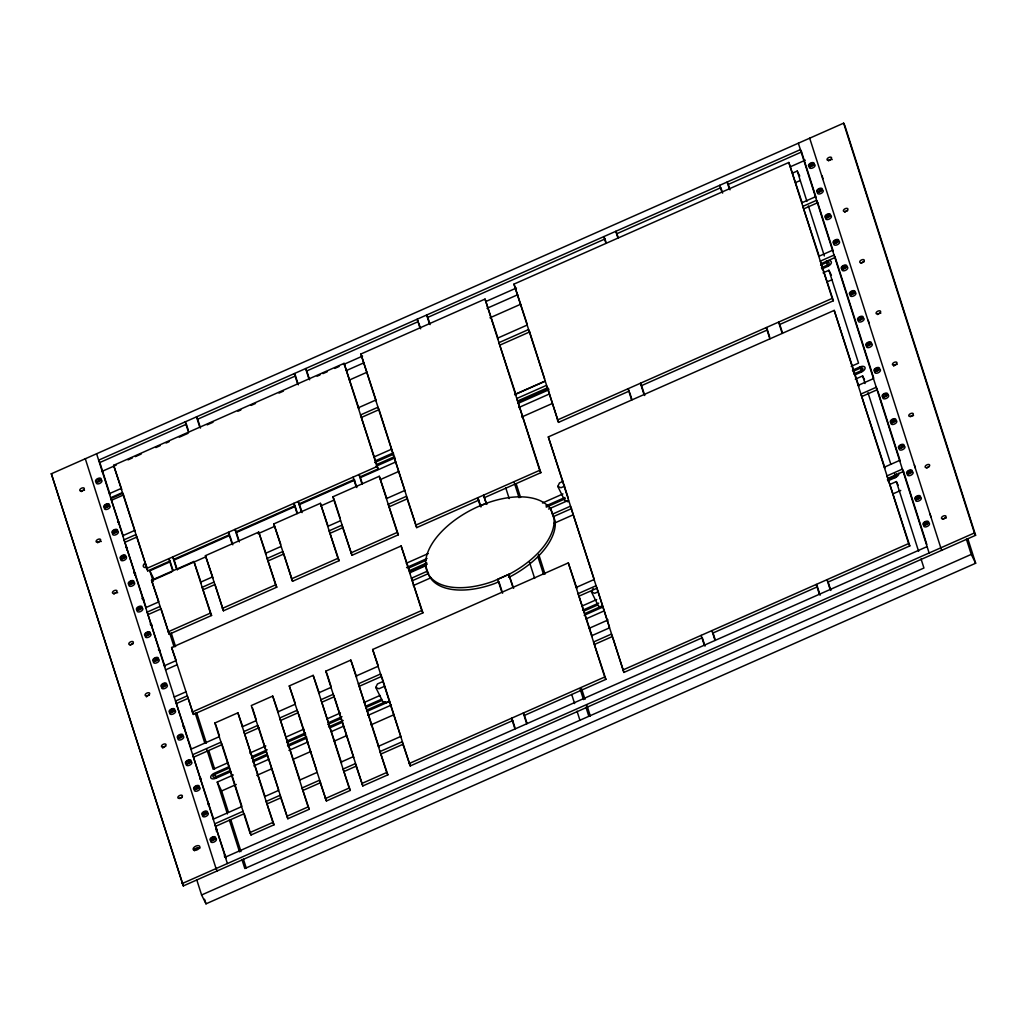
<?xml version="1.0" encoding="UTF-8"?>
<svg xmlns="http://www.w3.org/2000/svg" width="1027" height="1027" viewBox="0 0 1027 1027"><rect width="100%" height="100%" fill="white"/><g stroke="black" fill="none" stroke-linecap="round" stroke-linejoin="round"><path stroke-width="1.5" d="M389.631 701.197L385.947 702.815L382.737 701.505L375.754 687.448L377.435 683.956L382.339 681.787M567.982 501.792L564.76 500.47L557.777 486.413L559.471 482.934L563.143 481.304M601.668 607.355L598.446 606.046L591.475 591.988L593.157 588.497M508.506 577.354L511.253 576.121A69.335 37.254 -26.4 0 0 555.196 521.138L550.562 508.249M51.35 473.781L843.642 123.163L844.81 125.525L975.599 535.311L183.307 885.929L51.35 473.781L183.307 885.929M110.03 494.513L99.824 462.522L186.375 424.228L185.207 421.866L188.506 432.187M200.483 428.079L197.659 419.221L295.506 375.933L294.338 373.571L297.625 383.905M309.615 379.785L306.791 370.94L418.323 321.579L417.155 319.217L419.927 327.883M430.108 324.609L427.797 317.382L604.967 238.983L603.786 236.621L605.956 243.399M618.228 237.75L616.932 233.681L720.89 187.684L722.623 193.102M730.017 189.828L728.297 184.411L801.561 151.983L800.392 149.621L98.643 460.16L99.824 462.522M631.656 400.029L628.049 388.719L629.23 391.082L558.521 422.367L513.975 284.107L788.826 162.471L801.933 202.216M486.849 504.385L483.499 495.181L486.118 503.384L480.238 505.99L477.619 497.787L478.787 500.149L416.705 527.621L360.888 354.02L485.039 299.075L498.211 339.038M172.741 570.858L168.839 558.649L170.007 561.012L147.734 570.884L113.625 465.321L344.071 363.353L358.949 408.682M101.609 471.56L116.269 465.077M127.99 459.891L132.393 457.939M135.32 456.643L141.187 454.05M155.847 447.567L160.251 445.615M166.104 443.022L169.044 441.726M179.301 437.181L188.095 433.291M207.159 424.857L213.025 422.264M237.943 411.236L240.87 409.94M251.14 405.395L255.53 403.444M278.997 393.071L283.388 391.12M317.112 376.203L320.039 374.906M322.979 373.61L327.369 371.658M334.699 368.411L339.103 366.472M343.493 364.521L362.557 356.087M485.694 301.591L516.491 287.971M790.623 166.656L805.284 160.173M98.387 480.097L100.325 479.237A2.131 1.143 -26.4 0 0 97.103 479.57A2.131 1.143 -26.4 0 0 97.719 481.483A2.131 1.143 -26.4 0 0 100.325 479.237M811.343 164.59L813.294 163.729A2.131 1.143 -26.4 0 0 810.072 164.063A2.131 1.143 -26.4 0 0 810.675 165.976A2.131 1.143 -26.4 0 0 813.294 163.729M346.407 370.542L363.969 362.775M487.016 308.318L517.749 294.723M792.857 172.972L797.247 171.034L799.751 176.092M349.347 380.041L366.909 372.275M489.956 317.818L520.689 304.223M795.784 182.485L800.174 180.534M109.35 493.679L121.019 488.518M111.032 498.531L122.701 493.358M111.827 500.123L123.497 494.963L122.329 492.601L110.646 497.761L123.445 536.569M106.551 505.708L108.503 504.848A2.131 1.143 -26.4 0 0 105.28 505.181A2.131 1.143 -26.4 0 0 105.884 507.094A2.131 1.143 -26.4 0 0 108.503 504.848M819.52 190.2L821.472 189.34A2.131 1.143 -26.4 0 0 818.237 189.674A2.131 1.143 -26.4 0 0 818.853 191.587A2.131 1.143 -26.4 0 0 821.472 189.34M801.715 202.845L815.438 196.773M497.517 338.191L527.056 325.11M804.013 208.751L817.736 202.678L816.568 200.316L802.844 206.388L818.994 255.684M358.256 407.809L375.6 400.132M500.123 345.021L529.662 331.939L528.481 329.577L498.942 342.659L516.093 395.048M361.709 417.309L379.053 409.632L377.885 407.27L360.528 414.947L378.167 468.903L360.156 476.875L362.3 483.601M114.729 531.318L116.68 530.458A2.131 1.143 -26.4 0 0 113.458 530.792A2.131 1.143 -26.4 0 0 114.061 532.705A2.131 1.143 -26.4 0 0 116.68 530.458M827.698 215.811L829.636 214.951A2.131 1.143 -26.4 0 0 826.414 215.298A2.131 1.143 -26.4 0 0 827.017 217.198A2.131 1.143 -26.4 0 0 829.636 214.951M125.243 542.166L136.912 537.005L135.744 534.643L124.062 539.804L145.937 607.008M122.906 556.929L124.845 556.069A2.131 1.143 -26.4 0 0 121.622 556.403A2.131 1.143 -26.4 0 0 122.239 558.316A2.131 1.143 -26.4 0 0 124.845 556.069M835.862 241.422L837.814 240.562A2.131 1.143 -26.4 0 0 834.592 240.909A2.131 1.143 -26.4 0 0 835.195 242.808A2.131 1.143 -26.4 0 0 837.814 240.562M818.789 256.339L832.512 250.267M515.4 394.201L544.939 381.133M373.995 456.976L391.557 449.21M514.604 394.753L545.337 381.158M375.779 460.622L393.38 452.83M821.484 263.503L835.221 257.43L834.04 255.068L820.316 261.14L833.372 300.744L779.775 324.468L782.484 332.941M374.701 462.509L393.777 454.075M820.599 265.197L826.465 262.591A2.478 1.335 -26.4 0 1 829.136 262.873A2.478 1.335 -26.4 0 1 827.274 265.159L821.407 267.752M517.942 400.864L547.481 387.795L546.313 385.433L516.774 398.502L540.857 472.677L484.667 497.543M376.986 464.422L394.586 456.63M517.801 402.109L548.598 388.488M375.921 466.309L394.984 457.875M518.199 403.354L548.996 389.721M821.805 268.997L827.672 266.404A4.878 2.619 -26.4 0 0 831.331 261.911A4.878 2.619 -26.4 0 0 826.067 261.359L828.109 265.916M146.553 568.522L376.999 466.54L344.071 363.353M177.312 569.972L173.897 559.291L229.573 534.669L228.392 532.307L232.089 543.874M239.381 541.871L236.159 531.742L294.993 505.708L293.825 503.346L297.098 513.616M302.092 512.614L299.281 503.808L354.251 479.493L356.831 487.555M153.216 581.462L149.814 570.807L170.302 561.73M174.693 559.792L228.828 535.837M236.146 532.602L294.672 506.696M299.062 504.758L354.674 480.148M360.528 477.555L395.652 462.009M518.699 407.565L549.419 393.957M823.063 272.874L828.917 270.281L831.434 275.339M131.084 582.54L133.022 581.68A2.131 1.143 -26.4 0 0 129.8 582.014A2.131 1.143 -26.4 0 0 130.403 583.927A2.131 1.143 -26.4 0 0 133.022 581.68M844.04 267.033L845.991 266.173A2.131 1.143 -26.4 0 0 842.769 266.519A2.131 1.143 -26.4 0 0 843.372 268.419A2.131 1.143 -26.4 0 0 845.991 266.173M416.705 527.621L406.307 496.349L388.245 504.347L398.373 534.785L351.979 555.312L332.876 496.798L379.284 476.271L386.627 497.992M351.979 555.312L341.94 525.169L329.166 530.818L339.115 560.678L292.541 581.295L273.811 523.924L320.385 503.32L327.998 525.85M268.329 560.819L283.824 553.964L282.643 551.602L267.161 558.457L276.751 587.2L223.45 610.795L205.439 555.671L258.74 532.089L266.211 554.169M213.873 582.116L202.165 587.303L211.575 615.481L169.198 634.237L151.547 580.242L193.923 561.487L201.241 583.092M171.766 571.885L154.204 579.664L149.814 570.807M177.62 569.292L205.426 556.993M258.098 533.681L274.196 526.556M321.027 505.836L334.199 500.008M381.017 479.288L398.579 471.521M521.626 417.065L552.359 403.47M827.454 281.732L831.844 279.78M557.353 420.017L832.204 298.382L788.826 162.471M386.409 498.608L404.484 490.611M644.738 395.511L641.58 385.613L767.426 329.924L766.258 327.562L769.865 338.871M139.248 608.151L141.2 607.291A2.131 1.143 -26.4 0 0 137.977 607.637A2.131 1.143 -26.4 0 0 138.581 609.537A2.131 1.143 -26.4 0 0 141.2 607.291M852.217 292.644L854.156 291.784A2.131 1.143 -26.4 0 0 850.934 292.13A2.131 1.143 -26.4 0 0 851.55 294.03A2.131 1.143 -26.4 0 0 854.156 291.784M265.518 553.335L281.013 546.48M200.535 582.219L212.255 577.033M327.741 526.376L340.515 520.728M145.718 607.663L158.492 602.015M159.917 606.482L147.143 612.131L164.988 666.703M389.413 506.709L407.488 498.711M330.335 533.18L343.108 527.531M203.333 589.665L215.054 584.479M705.01 646.15L702.327 637.728L623.902 672.428L548.315 436.911L834.219 310.385L858.854 386.255M148.324 614.493L161.098 608.844L169.198 634.237M147.426 633.762L149.377 632.902A2.131 1.143 -26.4 0 0 146.142 633.248A2.131 1.143 -26.4 0 0 146.758 635.148A2.131 1.143 -26.4 0 0 149.377 632.902M860.382 318.267L862.333 317.394A2.131 1.143 -26.4 0 0 859.111 317.741A2.131 1.143 -26.4 0 0 859.715 319.641A2.131 1.143 -26.4 0 0 862.333 317.394M168.03 631.875L210.407 613.119L193.923 561.487M222.281 608.433L275.583 584.838L258.74 532.089M291.373 578.933L337.947 558.316L320.385 503.32M350.798 552.962L397.205 532.422L379.284 476.271M415.537 525.259L539.688 470.315L485.039 299.075M409.709 572.835L425.692 565.761L427.412 571.153L411.429 578.227L422.906 612.849L193.384 714.42L171.612 647.523L401.133 545.953L410.415 573.708M155.603 659.373L157.542 658.512A2.131 1.143 -26.4 0 0 154.32 658.859A2.131 1.143 -26.4 0 0 154.936 660.759A2.131 1.143 -26.4 0 0 157.542 658.512M868.56 343.878L870.511 343.005A2.131 1.143 -26.4 0 0 867.289 343.352A2.131 1.143 -26.4 0 0 867.892 345.252A2.131 1.143 -26.4 0 0 870.511 343.005M564.67 486.105L560.999 487.735L557.777 486.413M164.281 665.83L175.822 660.72M165.578 669.861L177.119 664.764M406.256 563.271L428.208 553.566M542.474 502.999L562.963 493.923M851.229 366.357L858.546 363.122L828.917 270.281M406.564 567.572L427.091 558.483M545.902 505.913L564.966 497.466M852.449 370.246L859.779 366.998A4.878 2.619 -26.4 0 1 865.042 367.55A4.878 2.619 -26.4 0 1 861.396 372.044L855.53 374.637M408.425 568.162L426.025 560.37M546.3 507.145L565.363 498.711M852.846 371.492L860.177 368.244A2.478 1.335 -26.4 0 1 862.847 368.526A2.478 1.335 -26.4 0 1 860.998 370.811L853.668 374.046M409.234 570.717L426.834 562.937M548.585 509.058L568.547 500.29M409.632 571.962L427.232 564.17M163.768 684.983L165.719 684.123A2.131 1.143 -26.4 0 0 162.497 684.47A2.131 1.143 -26.4 0 0 163.1 686.37A2.131 1.143 -26.4 0 0 165.719 684.123M855.311 379.168L862.629 375.933L864.516 379.72M876.737 369.489L878.688 368.629A2.131 1.143 -26.4 0 0 875.453 368.963A2.131 1.143 -26.4 0 0 876.07 370.863A2.131 1.143 -26.4 0 0 878.688 368.629M552.449 514.155L570.434 506.195L594.081 578.997M553.617 516.517L571.603 508.558M412.597 580.589L428.58 573.515L427.412 571.153M858.161 385.395L873.476 378.616M413.278 585.583L430.827 577.816M553.887 523.359L572.899 514.938M174.231 696.999L185.771 691.903M862.089 396.422L877.405 389.644L876.236 387.282L860.921 394.06L884.953 468.068M176.695 703.405L188.236 698.296L187.068 695.934L175.527 701.043L191.125 748.593M171.945 710.607L173.897 709.734A2.131 1.143 -26.4 0 0 170.675 710.081A2.131 1.143 -26.4 0 0 171.278 711.981A2.131 1.143 -26.4 0 0 173.897 709.734M884.915 395.1L886.853 394.24A2.131 1.143 -26.4 0 0 883.631 394.573A2.131 1.143 -26.4 0 0 884.247 396.486A2.131 1.143 -26.4 0 0 886.853 394.24M192.203 712.058L421.725 610.487L401.133 545.953M513.641 588.33L508.789 574.414L497.736 579.305L501.895 592.297M514.976 728.977L511.549 718.232L512.717 720.595L410.235 765.949L402.109 741.802L380.029 751.571L387.872 774.846L362.813 785.937L355.291 763.664L343.082 769.069L350.31 790.405L326.419 800.983L289.28 685.92L313.171 675.355L319.461 693.738M410.235 765.949L372.647 649.488L568.316 562.899L576.866 588.381M362.813 785.937L325.777 671.17L350.823 660.079L356.639 676.998M180.123 736.218L182.061 735.345A2.131 1.143 -26.4 0 0 178.839 735.691A2.131 1.143 -26.4 0 0 179.455 737.591A2.131 1.143 -26.4 0 0 182.061 735.345M893.079 420.711L895.031 419.85A2.131 1.143 -26.4 0 0 891.808 420.184A2.131 1.143 -26.4 0 0 892.412 422.097A2.131 1.143 -26.4 0 0 895.031 419.85M278.497 712.854L272.72 696.075L251.294 705.549L287.842 818.75L309.268 809.263L302.054 787.966L319.397 780.289L326.419 800.983M287.842 818.75L279.947 795.334L266.16 801.432L274.042 824.784L251.024 834.977L249.856 832.615L214.874 723.008L237.892 712.828L242.616 726.333M355.933 676.087L378.013 666.318M190.906 749.248L219.239 736.706M318.755 692.827L330.964 687.422M242.333 726.757L256.121 720.659M277.791 711.929L295.134 704.252M245.042 733.933L258.83 727.835L257.661 725.473L243.874 731.571L264.838 795.951M576.147 587.47L593.863 579.626M193.833 757.079L222.166 744.549L220.998 742.187L192.652 754.717L213.449 818.558M280.897 720.351L298.241 712.674L297.073 710.312L279.716 717.989L299.768 779.48M322.131 702.096L334.34 696.691L333.159 694.329L320.95 699.734L341.567 762.997M188.3 761.829L190.239 760.968A2.131 1.143 -26.4 0 0 187.017 761.302A2.131 1.143 -26.4 0 0 187.62 763.202A2.131 1.143 -26.4 0 0 190.239 760.968M901.257 446.321L903.208 445.461A2.131 1.143 -26.4 0 0 899.986 445.795A2.131 1.143 -26.4 0 0 900.589 447.708A2.131 1.143 -26.4 0 0 903.208 445.461M359.566 686.164L381.646 676.395L380.478 674.033L358.397 683.802L379.04 747.207M579.305 596.019L597.021 588.189L595.84 585.826L578.124 593.657L592.271 636.637M383.88 686.588L378.976 688.758L375.754 687.448M598.369 591.668L594.684 593.298L591.475 591.988M884.273 467.221L899.588 460.443M227.789 762.817L213.154 769.287L206.838 749.505M249.741 753.099L265.839 745.974M286.328 736.911L303.876 729.144M327.292 718.784L340.463 712.956M363.879 702.596L379.977 695.472M582.039 606.046L596.674 599.575M229.06 766.681L214.399 773.177A4.878 2.619 -26.4 0 0 210.74 777.67A4.878 2.619 -26.4 0 0 216.004 778.222L230.677 771.726M252.526 756.296L267.2 749.813M287.74 740.724L305.34 732.931M328.807 722.546L342.004 716.705M365.471 706.319L381.608 699.182M582.553 610.256L598.69 603.119M230.279 770.481L215.606 776.977A2.478 1.335 -26.4 0 1 212.936 776.694A2.478 1.335 -26.4 0 1 214.797 774.409L229.457 767.926M251.461 758.183L266.134 751.7M286.661 742.611L305.725 734.177M327.729 724.433L340.938 718.592M365.869 707.564L382.005 700.414M584.414 610.847L597.611 605.006M888.214 478.248L903.529 471.47L902.361 469.108L887.033 475.886L909.806 545.915L828.16 582.039L830.856 590.461M253.746 760.096L266.943 754.254M287.483 745.166L306.547 736.731M328.55 727L343.223 720.505M366.69 710.119L385.754 701.685M585.236 613.414L601.36 606.264M887.379 479.699L894.71 476.451A2.478 1.335 -26.4 0 0 896.391 473.871M252.681 761.995L267.341 755.5M287.881 746.411L306.945 737.977M330.412 727.591L342.145 722.392M367.075 711.364L389.079 701.621M584.158 615.301L603.234 606.854M887.777 480.944L895.108 477.696A4.878 2.619 -26.4 0 0 898.766 473.203M196.465 787.439L198.416 786.579A2.131 1.143 -26.4 0 0 195.194 786.913A2.131 1.143 -26.4 0 0 195.798 788.826A2.131 1.143 -26.4 0 0 198.416 786.579M909.434 471.932L911.373 471.072A2.131 1.143 -26.4 0 0 908.15 471.406A2.131 1.143 -26.4 0 0 908.767 473.319A2.131 1.143 -26.4 0 0 911.373 471.072M227.403 813.949L217.249 782.099L233.347 774.974M253.823 765.911L268.458 759.428M288.946 750.365L307.972 741.956M331.387 731.583L343.095 726.41M367.961 715.395L391.377 705.036M586.135 618.857L603.683 611.091M890.499 484.166L896.353 481.573L898.24 485.373M228.418 812.19L221.639 790.957L236.274 784.474M256.763 775.411L271.398 768.941M293.337 759.223L310.899 751.456M334.314 741.096L346.022 735.91M370.901 724.908L394.317 714.548M589.062 628.357L608.087 619.949M893.426 493.666L900.743 490.431M591.578 635.79L609.293 627.946M204.643 813.05L206.594 812.19A2.131 1.143 -26.4 0 0 203.359 812.524A2.131 1.143 -26.4 0 0 203.975 814.437A2.131 1.143 -26.4 0 0 206.594 812.19M917.612 497.543L919.55 496.683A2.131 1.143 -26.4 0 0 916.328 497.017A2.131 1.143 -26.4 0 0 916.931 498.929A2.131 1.143 -26.4 0 0 919.55 496.683M594.723 644.34L612.439 636.496L611.27 634.147L593.555 641.978L605.904 679.361L524.463 715.395L527.031 723.457M299.563 780.148L316.907 772.471M340.874 762.162L353.083 756.758M213.231 819.199L241.576 806.657M264.632 796.605L278.407 790.508M378.36 746.359L400.44 736.59M243.052 811.304L214.72 823.847L226.03 857.994M215.888 826.209L244.233 813.666L251.024 834.977M267.341 803.794L281.128 797.697M381.197 753.934L403.277 744.164M344.25 771.431L356.459 766.026M303.222 790.328L320.578 782.651M212.82 838.661L214.759 837.801A2.131 1.143 -26.4 0 0 211.536 838.135A2.131 1.143 -26.4 0 0 212.153 840.047A2.131 1.143 -26.4 0 0 214.759 837.801M925.776 523.154L927.728 522.294A2.131 1.143 -26.4 0 0 924.505 522.627A2.131 1.143 -26.4 0 0 925.109 524.54A2.131 1.143 -26.4 0 0 927.728 522.294M194.052 849.201L197.736 847.57M325.251 798.621L349.141 788.043L313.171 675.355M249.856 832.615L272.874 822.434L237.892 712.828M286.674 816.388L308.1 806.901L272.72 696.075M361.645 783.575L386.704 772.497L350.823 660.079M409.054 763.587L604.723 676.998L568.316 562.899M622.734 670.066L908.638 543.553L834.219 310.385M715.306 640.001L713.059 632.979L817.428 586.789L816.26 584.427L819.392 594.261M225.349 857.147L927.086 546.608M182.138 883.567L974.418 532.949L843.642 123.163M967.87 538.867L975.65 563.245L206.003 903.837L201.6 894.979L971.26 554.387L966.394 539.149M974.418 532.949L975.599 535.311M971.26 554.387L975.65 563.245M832.204 298.382L833.372 300.744M861.833 371.569L859.779 366.998M941.618 550.356L809.687 138.196M894.774 473.832L896.032 476.361M894.607 474.872L895.698 477.08M894.453 475L895.544 477.208M908.638 543.553L909.806 545.915M728.297 184.411L727.116 182.049L729.286 188.827M779.775 324.468L778.607 322.106L782.215 333.403M828.16 582.039L826.992 579.677L830.124 589.511M616.932 233.681L615.764 231.319L617.933 238.097M641.58 385.613L640.399 383.251L644.006 394.561M713.059 632.979L711.891 630.617L715.023 640.45M513.975 284.107L527.262 324.442M548.315 436.911L568.278 498.134M539.688 470.315L540.857 472.677M427.797 317.382L426.629 315.019L429.402 323.698M604.723 676.998L605.904 679.361M360.888 354.02L376.293 401.005M524.463 715.395L523.282 713.033L526.71 723.778M376.999 466.54L378.167 468.903M397.205 532.422L398.373 534.785M360.156 476.875L358.975 474.513L361.979 483.922M306.791 370.94L305.622 368.577L308.922 378.899M421.725 610.487L422.906 612.849M332.876 496.798L334.057 499.161M337.947 558.316L339.115 560.678M372.647 649.488L378.295 665.868M299.281 503.808L298.112 501.446L301.386 511.716M273.811 523.924L280.743 544.323M386.704 772.497L387.872 774.846M325.777 671.17L326.945 673.532M197.659 419.221L196.491 416.859L199.79 427.193M275.583 584.838L276.751 587.2M236.159 531.742L234.978 529.393L238.675 540.959M349.141 788.043L350.31 790.405M289.28 685.92L295.327 703.559M205.439 555.671L212.936 577.867M308.1 806.901L309.268 809.263M210.407 613.119L211.575 615.481M173.897 559.291L172.729 556.942L176.618 569.138M113.625 465.321L121.738 489.43M134.819 531.318L134.447 530.561L122.765 535.722L123.137 536.492M272.874 822.434L274.042 824.784M151.547 580.242L158.749 601.475M214.874 723.008L216.042 725.37M171.612 647.523L176.066 660.156M214.797 774.409L216.44 777.734M217.249 782.099L221.639 790.957M216.094 868.534L217.236 870.922M822.036 175.591L822.986 178.659M868.226 320.308L869.176 323.377M914.415 465.038L915.365 468.094M929.974 513.782L930.937 516.825M801.561 151.983L816.118 197.608M817.736 202.678L833.205 251.114M835.221 257.43L873.669 377.923M877.892 391.171L900.281 461.29M903.529 471.47L926.803 544.413M798.351 143.215L929.127 553.001M797.247 171.034L806.927 201.369M808.377 205.913L824.347 255.954M827.274 265.159L827.672 266.404M860.998 370.811L861.396 372.044M862.629 375.933L865.055 383.533M867.982 392.673L890.807 464.204M894.71 476.451L895.108 477.696M896.353 481.573L918.613 551.332M921.039 558.919L923.941 568.021L244.837 868.534L241.923 859.445M767.426 329.924L769.672 336.997M719.722 185.322L721.878 192.1M817.428 586.789L820.111 595.224M604.967 238.983L606.264 243.052M629.679 392.494L631.926 399.567M701.146 635.366L704.291 645.2M529.662 331.939L544.657 378.95M547.481 387.795L558.521 422.367M597.496 589.691L609.499 627.304M612.914 637.998L623.902 672.428M516.183 483.743L520.561 497.44M538.739 554.387L545.042 574.17M581.616 688.77L585.005 699.374M586.943 705.446L590.332 716.063M514.219 482.497L519.071 497.71M537.737 556.185L543.565 574.44M580.127 689.014L583.516 699.618M585.942 707.205L588.843 716.307M505.797 487.953L509.199 498.608M529.316 561.641L534.656 578.394M571.705 694.47L574.606 703.572M577.02 711.146L579.934 720.248M508.789 574.414L512.935 587.405M478.787 500.149L480.97 506.991M418.785 323.017L420.634 328.807M502.601 593.221L498.917 581.667L494.77 583.516A69.335 37.254 -26.4 0 1 428.683 574.953M512.717 720.595L514.861 727.309M379.053 409.632L405.164 491.458M353.083 477.131L356.087 486.541M295.506 375.933L298.331 384.791M334.532 500.662L340.258 518.596M382.134 677.923L401.133 737.425M294.993 505.708L297.342 513.051M327.42 675.009L331.182 686.832M334.828 698.219L353.776 757.605M284.312 555.491L292.541 581.295M298.729 714.189L316.624 770.289M230.022 536.107L232.795 544.798M186.375 424.228L188.262 430.12M215.516 585.942L223.45 610.795M252.475 707.911L256.326 719.991M258.83 727.835L278.625 789.853M170.007 561.012L172.934 570.178M216.53 726.885L219.444 736.025M222.641 746.038L241.781 806.028M171.214 632.927L175.578 646.625M196.67 712.699L206.388 743.137M208.815 750.75L214.643 769.018M230.831 819.764L240.998 851.614M243.425 859.201L246.326 868.29M169.725 633.21L174.102 646.907M195.181 712.982L204.899 743.42M229.342 820.008L239.509 851.858M123.497 494.963L135.128 531.395M137.387 538.469L147.734 570.884M188.698 699.759L193.384 714.42M96.602 453.754L227.391 863.54M85.305 458.748L216.068 868.56M204.54 899.267L206.003 903.837M196.735 879.741L201.6 894.979M150.366 624.442A3.132 1.682 -26.4 0 1 151.008 625.071M125.846 547.609A3.132 1.682 -26.4 0 1 126.257 547.866M134.024 573.22A3.132 1.682 -26.4 0 1 134.434 573.477M146.45 566.018A2.478 1.335 -26.4 0 1 145.873 564.208M224.348 855.209A3.132 1.682 -26.4 0 1 224.451 856.557M207.993 803.987A3.132 1.682 -26.4 0 1 208.263 804.821M216.171 829.598A3.132 1.682 -26.4 0 1 216.273 830.946M199.829 778.376A3.132 1.682 -26.4 0 1 200.085 779.211M142.201 598.831A3.132 1.682 -26.4 0 1 142.612 599.088M183.474 727.142A3.132 1.682 -26.4 0 1 183.705 727.527M158.543 650.052A3.132 1.682 -26.4 0 1 159.185 650.682M117.681 521.986A3.132 1.682 -26.4 0 1 118.079 522.255M147.387 567.34A4.878 2.619 -26.4 0 1 143.459 566.686A4.878 2.619 -26.4 0 1 144.846 563.207M114.01 594.042A2.478 1.335 -26.4 0 1 117.656 592.733M146.425 696.909A2.478 1.335 -26.4 0 1 149.364 695.074M97.655 542.821A2.478 1.335 -26.4 0 1 101.301 541.511M179.802 798.518A2.478 1.335 -26.4 0 1 182.061 797.517M162.779 748.131A2.478 1.335 -26.4 0 1 165.719 746.295M81.313 491.599A2.478 1.335 -26.4 0 1 84.509 490.174M194.424 850.754A3.646 1.964 -26.4 0 1 199.957 848.058M130.352 645.264A2.478 1.335 -26.4 0 1 133.022 643.852M943.428 519.059A2.478 1.335 -26.4 0 1 946.226 518.044M927.086 467.837A2.478 1.335 -26.4 0 1 928.755 466.938M910.731 416.603A2.478 1.335 -26.4 0 1 913.529 415.601M893.708 366.215A2.478 1.335 -26.4 0 1 897.187 364.38M828.596 160.905A2.478 1.335 -26.4 0 1 830.073 159.814M830.676 159.609A2.478 1.335 -26.4 0 1 832.242 159.596M844.939 212.127A2.478 1.335 -26.4 0 1 847.609 210.715M861.294 263.348A2.478 1.335 -26.4 0 1 863.951 261.936M877.636 314.57A2.478 1.335 -26.4 0 1 880.832 313.158M216.389 828.84A3.877 2.08 -26.4 0 1 216.594 831.498M182.999 726.217A3.877 2.08 -26.4 0 1 184.334 728.387M183.486 736.359A3.132 1.682 -26.4 0 1 180.996 739.761A3.132 1.682 -26.4 0 1 178.133 738.285M125.859 556.814A3.132 1.682 -26.4 0 1 124.151 560.318A3.132 1.682 -26.4 0 1 120.916 558.996M123.882 556.827A3.132 1.682 -26.4 0 1 124.626 556.685M199.829 787.581A3.132 1.682 -26.4 0 1 197.351 790.983A3.132 1.682 -26.4 0 1 194.475 789.506M101.326 479.981A3.132 1.682 -26.4 0 1 99.632 483.486A3.132 1.682 -26.4 0 1 96.397 482.164M99.362 479.994A3.132 1.682 -26.4 0 1 100.094 479.853M208.006 813.191A3.132 1.682 -26.4 0 1 205.143 816.709A3.132 1.682 -26.4 0 1 202.999 814.578M203.513 814.064A3.132 1.682 -26.4 0 1 204.142 813.589M207.03 812.793A3.132 1.682 -26.4 0 1 207.595 812.922M142.201 608.035A3.132 1.682 -26.4 0 1 140.866 611.373A3.132 1.682 -26.4 0 1 137.105 610.731M138.748 608.703A3.132 1.682 -26.4 0 1 139.479 608.318M158.543 659.257A3.132 1.682 -26.4 0 1 156.849 662.774A3.132 1.682 -26.4 0 1 153.614 661.439M863.437 318.1A3.132 1.682 -26.4 0 1 863.283 320.591A3.132 1.682 -26.4 0 1 859.368 322.003A3.132 1.682 -26.4 0 1 858.842 319.744M830.175 215.516A3.132 1.682 -26.4 0 1 830.907 217.801A3.132 1.682 -26.4 0 1 826.876 219.585A3.132 1.682 -26.4 0 1 826.144 217.3M828.019 215.94A3.132 1.682 -26.4 0 1 828.763 215.67M175.309 710.748A3.132 1.682 -26.4 0 1 172.818 714.15A3.132 1.682 -26.4 0 1 169.956 712.661M838.353 241.127A3.132 1.682 -26.4 0 1 839.085 243.412A3.132 1.682 -26.4 0 1 835.054 245.196A3.132 1.682 -26.4 0 1 834.322 242.911M836.183 241.55A3.132 1.682 -26.4 0 1 836.941 241.281M846.53 266.738A3.132 1.682 -26.4 0 1 847.262 269.023A3.132 1.682 -26.4 0 1 843.218 270.807A3.132 1.682 -26.4 0 1 842.499 268.522M844.361 267.161A3.132 1.682 -26.4 0 1 845.118 266.892M871.615 343.711A3.132 1.682 -26.4 0 1 871.461 346.202A3.132 1.682 -26.4 0 1 867.545 347.614A3.132 1.682 -26.4 0 1 867.019 345.367M879.78 369.322A3.132 1.682 -26.4 0 1 878.085 372.84A3.132 1.682 -26.4 0 1 874.85 371.504M878.547 369.194A3.132 1.682 -26.4 0 1 879.228 369.194M216.171 838.802A3.132 1.682 -26.4 0 1 213.308 842.32A3.132 1.682 -26.4 0 1 211.177 840.189M211.678 839.675A3.132 1.682 -26.4 0 1 212.319 839.213M215.208 838.404A3.132 1.682 -26.4 0 1 215.773 838.533M166.721 684.868A3.132 1.682 -26.4 0 1 165.026 688.385A3.132 1.682 -26.4 0 1 161.778 687.05M150.378 633.646A3.132 1.682 -26.4 0 1 149.043 636.984A3.132 1.682 -26.4 0 1 145.269 636.342M134.024 582.425A3.132 1.682 -26.4 0 1 132.701 585.762A3.132 1.682 -26.4 0 1 128.927 585.12M130.583 583.092A3.132 1.682 -26.4 0 1 131.302 582.707M132.059 582.437A3.132 1.682 -26.4 0 1 132.791 582.296M191.651 761.97A3.132 1.682 -26.4 0 1 189.173 765.372A3.132 1.682 -26.4 0 1 186.311 763.895M886.725 394.804A3.132 1.682 -26.4 0 1 888.471 396.55A3.132 1.682 -26.4 0 1 884.76 398.861A3.132 1.682 -26.4 0 1 883.015 397.115M854.708 292.348A3.132 1.682 -26.4 0 1 855.427 294.633A3.132 1.682 -26.4 0 1 851.396 296.418A3.132 1.682 -26.4 0 1 850.664 294.133M117.681 531.203A3.132 1.682 -26.4 0 1 115.987 534.708A3.132 1.682 -26.4 0 1 112.739 533.385M115.704 531.216A3.132 1.682 -26.4 0 1 116.449 531.075M109.504 505.592A3.132 1.682 -26.4 0 1 107.809 509.097A3.132 1.682 -26.4 0 1 104.561 507.774M107.54 505.605A3.132 1.682 -26.4 0 1 108.271 505.464M894.902 420.415A3.132 1.682 -26.4 0 1 896.648 422.161A3.132 1.682 -26.4 0 1 892.938 424.472A3.132 1.682 -26.4 0 1 891.192 422.726M903.067 446.026A3.132 1.682 -26.4 0 1 904.826 447.772A3.132 1.682 -26.4 0 1 901.115 450.083A3.132 1.682 -26.4 0 1 899.37 448.337M911.244 471.637A3.132 1.682 -26.4 0 1 912.99 473.383A3.132 1.682 -26.4 0 1 909.28 475.694A3.132 1.682 -26.4 0 1 907.534 473.948M909.036 472.433A3.132 1.682 -26.4 0 1 909.755 472.061M919.422 497.248A3.132 1.682 -26.4 0 1 921.168 498.994A3.132 1.682 -26.4 0 1 917.458 501.304A3.132 1.682 -26.4 0 1 915.712 499.571M927.599 522.859A3.132 1.682 -26.4 0 1 929.345 524.604A3.132 1.682 -26.4 0 1 925.635 526.915A3.132 1.682 -26.4 0 1 923.889 525.182M813.833 164.294A3.132 1.682 -26.4 0 1 814.565 166.579A3.132 1.682 -26.4 0 1 810.521 168.364A3.132 1.682 -26.4 0 1 809.802 166.079M811.664 164.718A3.132 1.682 -26.4 0 1 812.421 164.448M822.011 189.905A3.132 1.682 -26.4 0 1 822.73 192.19A3.132 1.682 -26.4 0 1 818.699 193.975A3.132 1.682 -26.4 0 1 817.967 191.69M819.841 190.329A3.132 1.682 -26.4 0 1 820.599 190.059M208.211 803.23A3.877 2.08 -26.4 0 1 209.046 804.577M200.034 777.606A3.877 2.08 -26.4 0 1 200.881 778.967M224.566 854.451A3.877 2.08 -26.4 0 1 224.772 857.109M150.301 623.774A3.877 2.08 -26.4 0 1 151.637 625.944M133.959 572.553A3.877 2.08 -26.4 0 1 134.858 575.377M125.782 546.942A3.877 2.08 -26.4 0 1 126.68 549.766M142.124 598.163A3.877 2.08 -26.4 0 1 143.459 600.333M158.479 649.385A3.877 2.08 -26.4 0 1 159.801 651.554M117.604 521.331A3.877 2.08 -26.4 0 1 118.503 524.155M510.085 573.759L493.602 581.154A69.335 37.254 -26.4 0 1 426.269 569.061A69.335 37.254 -26.4 0 1 475.026 508.057A69.335 37.254 -26.4 0 1 550.87 509.52L554.028 518.776A69.335 37.254 -26.4 0 1 510.085 573.759M113.946 593.49A2.478 1.335 -26.4 0 0 116.988 590.872A2.478 1.335 -26.4 0 0 113.24 591.27A2.478 1.335 -26.4 0 0 113.946 593.49M81.249 491.047A2.478 1.335 -26.4 0 0 84.291 488.428A2.478 1.335 -26.4 0 0 80.542 488.826A2.478 1.335 -26.4 0 0 81.249 491.047M97.591 542.269A2.478 1.335 -26.4 0 0 100.633 539.65A2.478 1.335 -26.4 0 0 96.885 540.048A2.478 1.335 -26.4 0 0 97.591 542.269M194.886 850.382A3.646 1.964 -26.4 0 0 199.841 846.8A3.646 1.964 -26.4 0 0 194.668 846.8A3.646 1.964 -26.4 0 0 194.886 850.382M179.34 798.377A2.478 1.335 -26.4 0 0 182.382 795.771A2.478 1.335 -26.4 0 0 178.634 796.156A2.478 1.335 -26.4 0 0 179.34 798.377M162.985 747.155A2.478 1.335 -26.4 0 0 166.027 744.549A2.478 1.335 -26.4 0 0 162.279 744.934A2.478 1.335 -26.4 0 0 162.985 747.155M146.643 695.934A2.478 1.335 -26.4 0 0 149.685 693.328A2.478 1.335 -26.4 0 0 145.937 693.713A2.478 1.335 -26.4 0 0 146.643 695.934M130.288 644.712A2.478 1.335 -26.4 0 0 133.33 642.093A2.478 1.335 -26.4 0 0 129.582 642.491A2.478 1.335 -26.4 0 0 130.288 644.712M877.572 314.018A2.478 1.335 -26.4 0 0 880.614 311.412A2.478 1.335 -26.4 0 0 876.865 311.797A2.478 1.335 -26.4 0 0 877.572 314.018M861.229 262.796A2.478 1.335 -26.4 0 0 864.272 260.178A2.478 1.335 -26.4 0 0 860.523 260.576A2.478 1.335 -26.4 0 0 861.229 262.796M844.874 211.575A2.478 1.335 -26.4 0 0 847.917 208.956A2.478 1.335 -26.4 0 0 844.168 209.354A2.478 1.335 -26.4 0 0 844.874 211.575M828.532 160.353A2.478 1.335 -26.4 0 0 831.575 157.734A2.478 1.335 -26.4 0 0 827.826 158.132A2.478 1.335 -26.4 0 0 828.532 160.353M893.926 365.24A2.478 1.335 -26.4 0 0 896.969 362.634A2.478 1.335 -26.4 0 0 893.22 363.019A2.478 1.335 -26.4 0 0 893.926 365.24M910.269 416.461A2.478 1.335 -26.4 0 0 913.311 413.855A2.478 1.335 -26.4 0 0 909.563 414.24A2.478 1.335 -26.4 0 0 910.269 416.461M926.624 467.683A2.478 1.335 -26.4 0 0 929.666 465.077A2.478 1.335 -26.4 0 0 925.905 465.475A2.478 1.335 -26.4 0 0 926.624 467.683M942.966 518.917A2.478 1.335 -26.4 0 0 946.008 516.299A2.478 1.335 -26.4 0 0 942.26 516.697A2.478 1.335 -26.4 0 0 942.966 518.917M203.667 815.066A3.107 1.669 -26.4 0 0 207.467 811.792A3.107 1.669 -26.4 0 0 202.781 812.293A3.107 1.669 -26.4 0 0 203.667 815.066M170.97 712.61A3.107 1.669 -26.4 0 0 174.783 709.349A3.107 1.669 -26.4 0 0 170.084 709.837A3.107 1.669 -26.4 0 0 170.97 712.61M154.628 661.388A3.107 1.669 -26.4 0 0 158.428 658.127A3.107 1.669 -26.4 0 0 153.742 658.615A3.107 1.669 -26.4 0 0 154.628 661.388M818.545 192.216A3.107 1.669 -26.4 0 0 822.345 188.955A3.107 1.669 -26.4 0 0 817.659 189.443A3.107 1.669 -26.4 0 0 818.545 192.216M924.801 525.169A3.107 1.669 -26.4 0 0 928.613 521.896A3.107 1.669 -26.4 0 0 923.928 522.396A3.107 1.669 -26.4 0 0 924.801 525.169M810.367 166.605A3.107 1.669 -26.4 0 0 814.18 163.344A3.107 1.669 -26.4 0 0 809.481 163.832A3.107 1.669 -26.4 0 0 810.367 166.605M859.419 320.27A3.107 1.669 -26.4 0 0 863.219 317.009A3.107 1.669 -26.4 0 0 858.533 317.497A3.107 1.669 -26.4 0 0 859.419 320.27M843.064 269.048A3.107 1.669 -26.4 0 0 846.864 265.788A3.107 1.669 -26.4 0 0 842.179 266.275A3.107 1.669 -26.4 0 0 843.064 269.048M826.722 217.827A3.107 1.669 -26.4 0 0 830.522 214.566A3.107 1.669 -26.4 0 0 825.836 215.054A3.107 1.669 -26.4 0 0 826.722 217.827M834.9 243.438A3.107 1.669 -26.4 0 0 838.7 240.177A3.107 1.669 -26.4 0 0 834.014 240.665A3.107 1.669 -26.4 0 0 834.9 243.438M851.242 294.659A3.107 1.669 -26.4 0 0 855.042 291.398A3.107 1.669 -26.4 0 0 850.356 291.886A3.107 1.669 -26.4 0 0 851.242 294.659M195.502 789.442A3.107 1.669 -26.4 0 0 199.302 786.181A3.107 1.669 -26.4 0 0 194.616 786.669A3.107 1.669 -26.4 0 0 195.502 789.442M875.761 371.492A3.107 1.669 -26.4 0 0 879.561 368.231A3.107 1.669 -26.4 0 0 874.876 368.719A3.107 1.669 -26.4 0 0 875.761 371.492M187.325 763.831A3.107 1.669 -26.4 0 0 191.125 760.571A3.107 1.669 -26.4 0 0 186.439 761.058A3.107 1.669 -26.4 0 0 187.325 763.831M211.844 840.677A3.107 1.669 -26.4 0 0 215.644 837.403A3.107 1.669 -26.4 0 0 210.959 837.904A3.107 1.669 -26.4 0 0 211.844 840.677M892.116 422.726A3.107 1.669 -26.4 0 0 895.916 419.452A3.107 1.669 -26.4 0 0 891.231 419.953A3.107 1.669 -26.4 0 0 892.116 422.726M179.147 738.22A3.107 1.669 -26.4 0 0 182.947 734.96A3.107 1.669 -26.4 0 0 178.262 735.448A3.107 1.669 -26.4 0 0 179.147 738.22M162.805 686.999A3.107 1.669 -26.4 0 0 166.605 683.738A3.107 1.669 -26.4 0 0 161.919 684.226A3.107 1.669 -26.4 0 0 162.805 686.999M900.281 448.337A3.107 1.669 -26.4 0 0 904.081 445.063A3.107 1.669 -26.4 0 0 899.395 445.564A3.107 1.669 -26.4 0 0 900.281 448.337M138.273 610.166A3.107 1.669 -26.4 0 0 142.085 606.906A3.107 1.669 -26.4 0 0 137.4 607.393A3.107 1.669 -26.4 0 0 138.273 610.166M908.459 473.948A3.107 1.669 -26.4 0 0 912.258 470.674A3.107 1.669 -26.4 0 0 907.573 471.175A3.107 1.669 -26.4 0 0 908.459 473.948M121.931 558.945A3.107 1.669 -26.4 0 0 125.73 555.684A3.107 1.669 -26.4 0 0 121.045 556.172A3.107 1.669 -26.4 0 0 121.931 558.945M883.939 397.102A3.107 1.669 -26.4 0 0 887.739 393.842A3.107 1.669 -26.4 0 0 883.053 394.329A3.107 1.669 -26.4 0 0 883.939 397.102M113.753 533.334A3.107 1.669 -26.4 0 0 117.553 530.073A3.107 1.669 -26.4 0 0 112.867 530.561A3.107 1.669 -26.4 0 0 113.753 533.334M130.108 584.556A3.107 1.669 -26.4 0 0 133.908 581.295A3.107 1.669 -26.4 0 0 129.222 581.783A3.107 1.669 -26.4 0 0 130.108 584.556M916.636 499.558A3.107 1.669 -26.4 0 0 920.436 496.285A3.107 1.669 -26.4 0 0 915.75 496.786A3.107 1.669 -26.4 0 0 916.636 499.558M97.411 482.112A3.107 1.669 -26.4 0 0 101.211 478.839A3.107 1.669 -26.4 0 0 96.525 479.339A3.107 1.669 -26.4 0 0 97.411 482.112M146.45 635.777A3.107 1.669 -26.4 0 0 150.25 632.516A3.107 1.669 -26.4 0 0 145.564 633.004A3.107 1.669 -26.4 0 0 146.45 635.777M867.584 345.881A3.107 1.669 -26.4 0 0 871.397 342.62A3.107 1.669 -26.4 0 0 866.711 343.108A3.107 1.669 -26.4 0 0 867.584 345.881M105.588 507.723A3.107 1.669 -26.4 0 0 109.388 504.45A3.107 1.669 -26.4 0 0 104.703 504.95A3.107 1.669 -26.4 0 0 105.588 507.723"/></g></svg>
